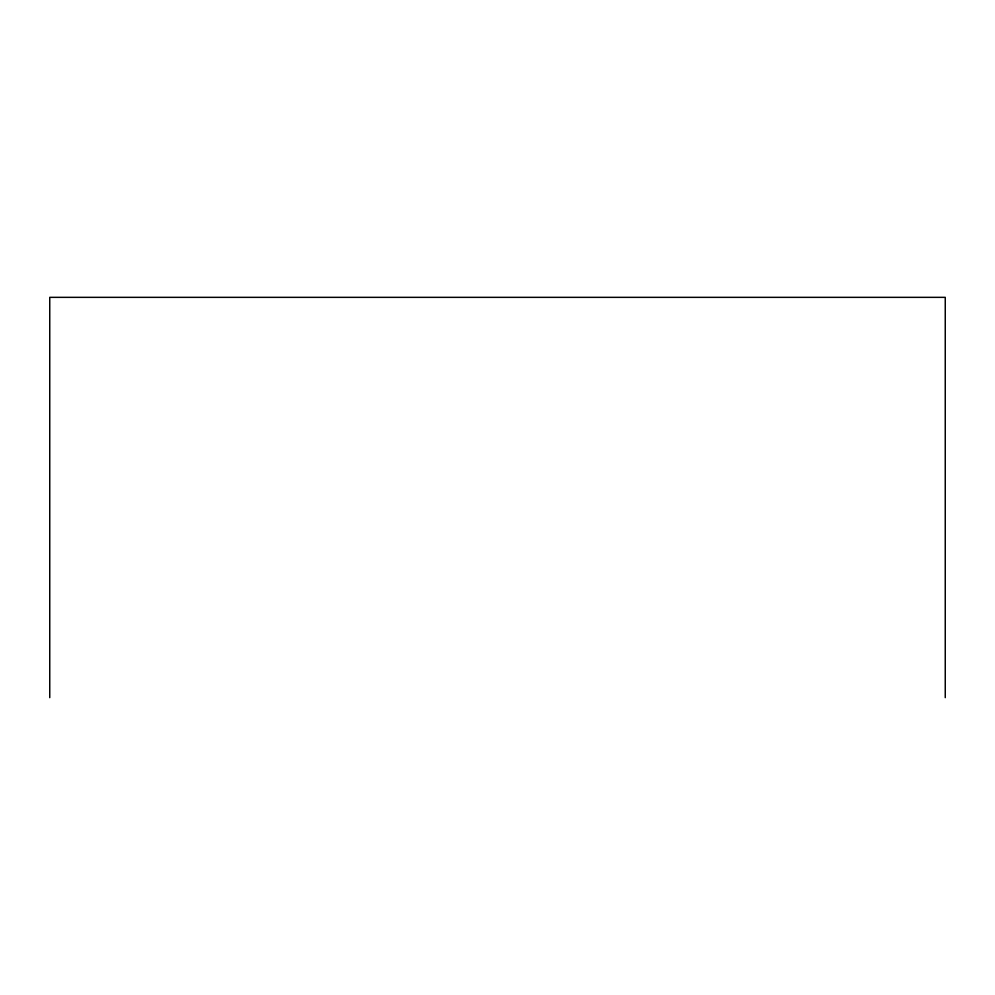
<?xml version="1.0" encoding="UTF-8"?>
<svg xmlns="http://www.w3.org/2000/svg" width="995" height="995" viewBox="0 0 995 995"><rect width="100%" height="100%" fill="white"/><g stroke="black" fill="none" stroke-linecap="round" stroke-linejoin="round"><path stroke-width="1.49" d="M945.25 697.657L945.25 297.343L49.75 297.343L49.75 697.657"/></g></svg>
